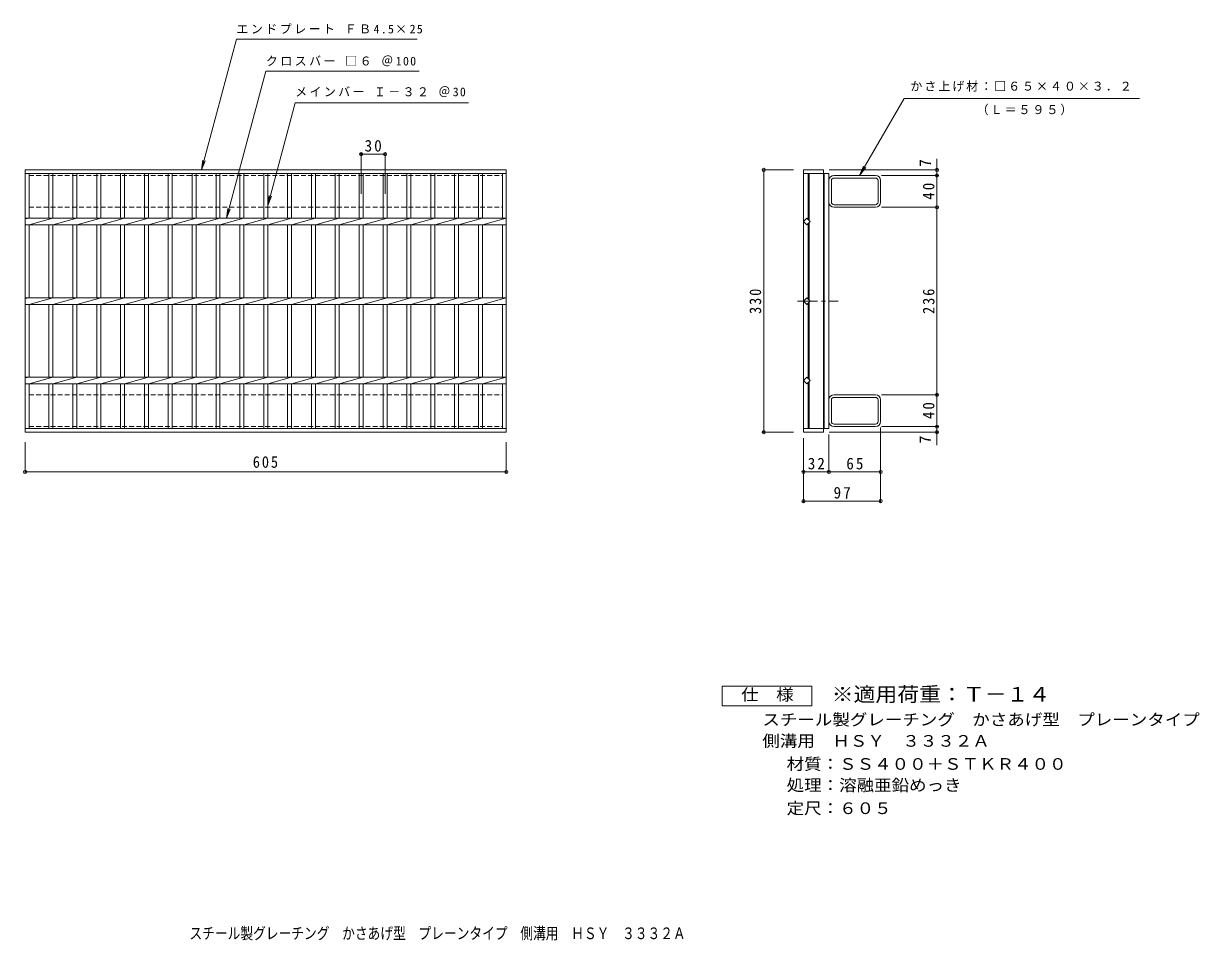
# Model space of a CAD drawing. Units: millimetres, scale not verified. Extents: x -636 to 842, y -678 to 475.
import ezdxf
from ezdxf.enums import TextEntityAlignment as Align

# ---------------------------------------------------------------- set-up
doc = ezdxf.new("R2010")
doc.units = ezdxf.units.MM
doc.header["$LTSCALE"] = 5
doc.header["$PDMODE"] = 32
doc.header["$PDSIZE"] = 4
doc.linetypes.add('CHAIN1', pattern=[8, 5, -1, 1, -1])
doc.linetypes.add('DASHED1', pattern=[1.8, 1.2, -0.6])
for name, color, linetype, lineweight in [('A-1_ピット', 2, 'Continuous', 9), ('A-2_蓋', 3, 'Continuous', 9), ('A-4_寸法', 7, 'Continuous', 9), ('F-4_F-4ﾚｲﾔ', 2, 'Continuous', 9)]:
    doc.layers.add(name, color=color, linetype=linetype, lineweight=lineweight)
doc.layers.add('F-5_F-5ﾚｲﾔ', color=3, linetype='Continuous')
doc.styles.add('ＭＳ ゴシック', font='')
doc.styles.get('ＭＳ ゴシック').set_extended_font_data('MS Gothic')

msp = doc.modelspace()

# ---------------------------------------------------------------- linework, layer by layer
at = {"layer": 'A-1_ピット', "linetype": 'DASHED1'}
for p, q in [((-628.988, 244.131), (-628.988, 284.131)), ((-628.988, 244.131), (-33.988, 244.131)), ((-628.988, 8.131), (-628.988, -31.869)), ((-628.988, 8.131), (-33.988, 8.131))]:
    msp.add_line(p, q, dxfattribs=at)
at = {"layer": 'A-1_ピット'}
for p, q in [((435.194, 284.131), (382.995, 284.131)), ((435.194, 280.931), (382.995, 280.931)), ((376.595, 250.531), (376.595, 277.731)), ((379.795, 250.531), (379.795, 277.731)), ((438.395, 250.531), (438.395, 277.731)), ((441.594, 250.531), (441.594, 277.731)), ((382.995, 247.331), (435.194, 247.331)), ((435.194, 244.131), (382.995, 244.131)), ((376.595, 1.731), (376.595, -25.469)), ((379.795, 1.731), (379.795, -25.469)), ((435.194, 8.131), (382.995, 8.131)), ((382.995, 4.931), (435.194, 4.931)), ((438.395, 1.731), (438.395, -25.469)), ((441.594, 1.731), (441.594, -25.469)), ((435.194, -28.669), (382.995, -28.669)), ((435.194, -31.869), (382.995, -31.869))]:
    msp.add_line(p, q, dxfattribs=at)
at = {"layer": 'A-1_ピット', "linetype": 'DASHED1'}
for points in [[(-628.988, 284.131), (-33.988, 284.131), (-33.988, 244.131)], [(-628.988, -31.869), (-33.988, -31.869), (-33.988, 8.131)]]:
    msp.add_lwpolyline(points, dxfattribs=at)
at = {"layer": 'A-1_ピット'}
for centre, radius, start, end in [((382.995, 277.731), 6.4, 90, 180), ((382.995, 277.731), 3.2, 90, 180), ((435.194, 277.731), 6.4, 0, 90), ((435.194, 277.731), 3.2, 0, 90), ((382.995, 250.531), 6.4, 180, 270), ((382.995, 250.531), 3.2, 180, 270), ((435.194, 250.531), 6.4, 270, 0), ((435.194, 250.531), 3.2, 270, 0), ((382.995, 1.731), 6.4, 90, 180), ((382.995, 1.731), 3.2, 90, 180), ((435.194, 1.731), 6.4, 0, 90), ((435.194, 1.731), 3.2, 0, 90), ((382.995, -25.469), 6.4, 180, 270), ((382.995, -25.469), 3.2, 180, 270), ((435.194, -25.469), 3.2, 270, 0), ((435.194, -25.469), 6.4, 270, 0)]:
    msp.add_arc(centre, radius, start, end, dxfattribs=at)
at = {"layer": 'A-2_蓋'}
for p, q in [((-633.988, 291.131), (-28.988, 291.131)), ((-633.988, -38.869), (-633.988, 291.131)), ((-633.988, 286.632), (-28.988, 286.632)), ((-628.988, 230.371), (-628.988, 286.632)), ((-603.987, 286.632), (-603.987, 230.371)), ((-598.988, 286.632), (-598.988, 230.371)), ((-573.988, 286.632), (-573.988, 230.371)), ((-568.987, 286.632), (-568.987, 230.371)), ((-543.988, 286.632), (-543.988, 230.371)), ((-538.988, 286.632), (-538.988, 230.371)), ((-513.987, 286.632), (-513.987, 230.371)), ((-508.988, 286.632), (-508.988, 230.371)), ((-483.988, 286.632), (-483.988, 230.371)), ((-478.987, 286.632), (-478.987, 230.371)), ((-453.987, 286.632), (-453.987, 230.371)), ((-448.988, 286.632), (-448.988, 230.371)), ((-423.988, 286.632), (-423.988, 230.371)), ((-418.988, 286.632), (-418.988, 230.371)), ((-393.988, 286.632), (-393.988, 230.371)), ((-388.988, 286.632), (-388.988, 230.371)), ((-363.988, 286.632), (-363.988, 230.371)), ((-358.988, 286.632), (-358.988, 230.371)), ((-333.988, 286.632), (-333.988, 230.371)), ((-328.988, 286.632), (-328.988, 230.371)), ((-303.988, 286.632), (-303.988, 230.371)), ((-298.987, 286.632), (-298.987, 230.371)), ((-273.988, 286.632), (-273.988, 230.371)), ((-268.988, 286.632), (-268.988, 230.371)), ((-243.988, 286.632), (-243.988, 230.371)), ((-238.988, 286.632), (-238.988, 230.371)), ((-213.987, 286.632), (-213.987, 230.371)), ((-208.988, 286.632), (-208.988, 230.371)), ((-183.987, 286.632), (-183.987, 230.371)), ((-178.988, 286.632), (-178.988, 230.371)), ((-153.988, 286.632), (-153.988, 230.371)), ((-148.988, 286.632), (-148.988, 230.371)), ((-123.988, 286.632), (-123.988, 230.371)), ((-118.988, 286.632), (-118.988, 230.371)), ((-93.987, 286.632), (-93.987, 230.371)), ((-88.988, 286.632), (-88.988, 230.371)), ((-63.988, 286.632), (-63.988, 230.371)), ((-58.988, 286.632), (-58.988, 230.371)), ((-33.988, 286.632), (-33.988, 230.371)), ((-28.988, 291.131), (-28.988, -38.869)), ((344.595, 291.131), (369.595, 291.131)), ((344.595, 291.131), (344.595, -38.869)), ((344.595, 286.631), (376.595, 286.631)), ((350.595, 286.631), (350.595, 228.617)), ((351.595, 286.631), (351.595, 227.617)), ((369.595, 291.131), (369.595, -38.869)), ((370.595, 286.631), (370.595, -34.369)), ((376.595, 286.631), (376.595, -34.369)), ((-633.988, 230.371), (-28.988, 230.371)), ((-628.988, 230.371), (-633.988, 229.372)), ((-633.988, 221.892), (-28.988, 221.892)), ((-598.988, 230.371), (-628.988, 221.892)), ((-628.988, 130.372), (-628.988, 221.892)), ((-603.987, 221.892), (-603.987, 130.372)), ((-568.987, 230.371), (-598.988, 221.892)), ((-598.988, 221.892), (-598.988, 130.372)), ((-573.988, 221.892), (-573.988, 130.372)), ((-538.988, 230.371), (-568.987, 221.892)), ((-568.987, 221.892), (-568.987, 130.372)), ((-543.988, 221.892), (-543.988, 130.372)), ((-508.988, 230.371), (-538.988, 221.892)), ((-538.988, 221.892), (-538.988, 130.372)), ((-513.987, 221.892), (-513.987, 130.372)), ((-478.987, 230.371), (-508.988, 221.892)), ((-508.988, 221.892), (-508.988, 130.372)), ((-483.988, 221.892), (-483.988, 130.372)), ((-448.988, 230.371), (-478.987, 221.892)), ((-478.987, 221.892), (-478.987, 130.372)), ((-453.987, 221.892), (-453.987, 130.372)), ((-418.988, 230.371), (-448.988, 221.892)), ((-448.988, 221.892), (-448.988, 130.372)), ((-423.988, 221.892), (-423.988, 130.372)), ((-388.988, 230.371), (-418.988, 221.892)), ((-418.988, 221.892), (-418.988, 130.372)), ((-393.988, 221.892), (-393.988, 130.372)), ((-358.988, 230.371), (-388.988, 221.892)), ((-388.988, 221.892), (-388.988, 130.372)), ((-363.988, 221.892), (-363.988, 130.372)), ((-328.988, 230.371), (-358.988, 221.892)), ((-358.988, 221.892), (-358.988, 130.372)), ((-333.988, 221.892), (-333.988, 130.372)), ((-298.987, 230.371), (-328.988, 221.892)), ((-328.988, 221.892), (-328.988, 130.372)), ((-303.988, 221.892), (-303.988, 130.372)), ((-268.988, 230.371), (-298.987, 221.892)), ((-298.987, 221.892), (-298.987, 130.372)), ((-273.988, 221.892), (-273.988, 130.372)), ((-238.988, 230.371), (-268.988, 221.892)), ((-268.988, 221.892), (-268.988, 130.372)), ((-243.988, 221.892), (-243.988, 130.372)), ((-208.988, 230.371), (-238.988, 221.892)), ((-238.988, 221.892), (-238.988, 130.372)), ((-213.987, 221.892), (-213.987, 130.372)), ((-178.988, 230.371), (-208.988, 221.892)), ((-208.988, 221.892), (-208.988, 130.372)), ((-183.987, 221.892), (-183.987, 130.372)), ((-148.987, 230.371), (-178.988, 221.892)), ((-178.988, 221.892), (-178.988, 130.372)), ((-153.988, 221.892), (-153.988, 130.372)), ((-118.988, 230.371), (-148.988, 221.892)), ((-148.988, 221.892), (-148.988, 130.372)), ((-123.988, 221.892), (-123.988, 130.372)), ((-88.988, 230.371), (-118.988, 221.892)), ((-118.988, 221.892), (-118.988, 130.372)), ((-93.987, 221.892), (-93.987, 130.372)), ((-58.988, 230.371), (-88.988, 221.892)), ((-88.988, 221.892), (-88.988, 130.372)), ((-63.988, 221.892), (-63.988, 130.372)), ((-28.988, 230.371), (-58.988, 221.892)), ((-58.988, 221.892), (-58.988, 130.372)), ((-33.988, 221.892), (-33.988, 130.372)), ((350.595, 223.647), (350.595, 128.617)), ((351.595, 224.646), (351.595, 127.617)), ((-633.988, 130.372), (-28.988, 130.372)), ((-628.988, 130.372), (-633.988, 129.371)), ((-633.988, 121.891), (-28.988, 121.891)), ((-598.988, 130.372), (-628.988, 121.891)), ((-628.988, 30.371), (-628.988, 121.891)), ((-603.987, 121.891), (-603.987, 30.371)), ((-568.987, 130.372), (-598.988, 121.891)), ((-598.988, 121.891), (-598.988, 30.371)), ((-573.988, 121.891), (-573.988, 30.371)), ((-538.988, 130.372), (-568.987, 121.891)), ((-568.987, 121.891), (-568.987, 30.371)), ((-543.988, 121.891), (-543.988, 30.371)), ((-508.988, 130.372), (-538.988, 121.891)), ((-538.988, 121.891), (-538.988, 30.371)), ((-513.987, 121.891), (-513.987, 30.371)), ((-478.987, 130.372), (-508.988, 121.891)), ((-508.988, 121.891), (-508.988, 30.371)), ((-483.988, 121.891), (-483.988, 30.371)), ((-448.988, 130.372), (-478.987, 121.891)), ((-478.987, 121.891), (-478.987, 30.371)), ((-453.987, 121.891), (-453.987, 30.371)), ((-418.988, 130.372), (-448.988, 121.891)), ((-448.988, 121.891), (-448.988, 30.371)), ((-423.988, 121.891), (-423.988, 30.371)), ((-388.988, 130.372), (-418.988, 121.891)), ((-418.988, 121.891), (-418.988, 30.371)), ((-393.988, 121.891), (-393.988, 30.371)), ((-358.988, 130.372), (-388.988, 121.891)), ((-388.988, 121.891), (-388.988, 30.371)), ((-363.988, 121.891), (-363.988, 30.371)), ((-328.988, 130.372), (-358.988, 121.891)), ((-358.988, 121.891), (-358.988, 30.371)), ((-333.988, 121.891), (-333.988, 30.371)), ((-298.987, 130.372), (-328.988, 121.891)), ((-328.988, 121.891), (-328.988, 30.371)), ((-303.988, 121.891), (-303.988, 30.371)), ((-268.988, 130.372), (-298.987, 121.891)), ((-298.987, 121.891), (-298.987, 30.371)), ((-273.988, 121.891), (-273.988, 30.371)), ((-238.988, 130.372), (-268.988, 121.891)), ((-268.988, 121.891), (-268.988, 30.371)), ((-243.988, 121.891), (-243.988, 30.371)), ((-208.988, 130.372), (-238.988, 121.891)), ((-238.988, 121.891), (-238.988, 30.371)), ((-213.987, 121.891), (-213.987, 30.371)), ((-178.988, 130.372), (-208.988, 121.891)), ((-208.988, 121.891), (-208.988, 30.371)), ((-183.987, 121.891), (-183.987, 30.371)), ((-148.987, 130.372), (-178.988, 121.891)), ((-178.988, 121.891), (-178.988, 30.371)), ((-153.988, 121.891), (-153.988, 30.371)), ((-118.988, 130.372), (-148.988, 121.891)), ((-148.988, 121.891), (-148.988, 30.371)), ((-123.988, 121.891), (-123.988, 30.371)), ((-88.988, 130.372), (-118.988, 121.891)), ((-118.988, 121.891), (-118.988, 30.371)), ((-93.987, 121.891), (-93.987, 30.371)), ((-58.988, 130.372), (-88.988, 121.891)), ((-88.988, 121.891), (-88.988, 30.371)), ((-63.988, 121.891), (-63.988, 30.371)), ((-28.988, 130.372), (-58.988, 121.891)), ((-58.988, 121.891), (-58.988, 30.371)), ((-33.988, 121.891), (-33.988, 30.371)), ((350.595, 28.617), (350.595, 123.647)), ((351.595, 27.617), (351.595, 124.646)), ((-633.988, 30.371), (-28.988, 30.371)), ((-628.988, 30.371), (-633.988, 29.371)), ((-598.988, 30.371), (-628.988, 21.891)), ((-568.987, 30.371), (-598.988, 21.891)), ((-538.988, 30.371), (-568.987, 21.891)), ((-508.988, 30.371), (-538.988, 21.891)), ((-478.987, 30.371), (-508.988, 21.891)), ((-448.988, 30.371), (-478.987, 21.891)), ((-418.988, 30.371), (-448.988, 21.891)), ((-388.988, 30.371), (-418.988, 21.891)), ((-358.988, 30.371), (-388.988, 21.891)), ((-328.988, 30.371), (-358.988, 21.891)), ((-298.987, 30.371), (-328.988, 21.891)), ((-268.988, 30.371), (-298.987, 21.891)), ((-238.988, 30.371), (-268.988, 21.891)), ((-208.988, 30.371), (-238.988, 21.891)), ((-178.988, 30.371), (-208.988, 21.891)), ((-148.987, 30.371), (-178.988, 21.891)), ((-118.988, 30.371), (-148.988, 21.891)), ((-88.988, 30.371), (-118.988, 21.891)), ((-58.988, 30.371), (-88.988, 21.891)), ((-28.988, 30.371), (-58.988, 21.891)), ((-633.988, 21.891), (-28.988, 21.891)), ((-628.988, -34.369), (-628.988, 21.891)), ((-603.987, 21.891), (-603.987, -34.369)), ((-598.988, 21.891), (-598.988, -34.369)), ((-573.988, 21.891), (-573.988, -34.369)), ((-568.987, 21.891), (-568.987, -34.369)), ((-543.988, 21.891), (-543.988, -34.369)), ((-538.988, 21.891), (-538.988, -34.369)), ((-513.987, 21.891), (-513.987, -34.369)), ((-508.988, 21.891), (-508.988, -34.369)), ((-483.988, 21.891), (-483.988, -34.369)), ((-478.987, 21.891), (-478.987, -34.369)), ((-453.987, 21.891), (-453.987, -34.369)), ((-448.988, 21.891), (-448.988, -34.369)), ((-423.988, 21.891), (-423.988, -34.369)), ((-418.988, 21.891), (-418.988, -34.369)), ((-393.988, 21.891), (-393.988, -34.369)), ((-388.988, 21.891), (-388.988, -34.369)), ((-363.988, 21.891), (-363.988, -34.369)), ((-358.988, 21.891), (-358.988, -34.369)), ((-333.988, 21.891), (-333.988, -34.369)), ((-328.988, 21.891), (-328.988, -34.369)), ((-303.988, 21.891), (-303.988, -34.369)), ((-298.987, 21.891), (-298.987, -34.369)), ((-273.988, 21.891), (-273.988, -34.369)), ((-268.988, 21.891), (-268.988, -34.369)), ((-243.988, 21.891), (-243.988, -34.369)), ((-238.988, 21.891), (-238.988, -34.369)), ((-213.987, 21.891), (-213.987, -34.369)), ((-208.988, 21.891), (-208.988, -34.369)), ((-183.987, 21.891), (-183.987, -34.369)), ((-178.988, 21.891), (-178.988, -34.369)), ((-153.988, 21.891), (-153.988, -34.369)), ((-148.988, 21.891), (-148.988, -34.369)), ((-123.988, 21.891), (-123.988, -34.369)), ((-118.988, 21.891), (-118.988, -34.369)), ((-93.987, 21.891), (-93.987, -34.369)), ((-88.988, 21.891), (-88.988, -34.369)), ((-63.988, 21.891), (-63.988, -34.369)), ((-58.988, 21.891), (-58.988, -34.369)), ((-33.988, 21.891), (-33.988, -34.369)), ((350.595, -34.369), (350.595, 23.647)), ((351.595, -34.369), (351.595, 24.647)), ((-28.988, -34.369), (-633.988, -34.369)), ((-28.988, -38.869), (-633.988, -38.869)), ((344.595, -34.369), (376.595, -34.369)), ((344.595, -38.869), (369.595, -38.869))]:
    msp.add_line(p, q, dxfattribs=at)
at = {"layer": 'A-2_蓋', "linetype": 'CHAIN1'}
msp.add_line((337.113, 126.131), (388.203, 126.131), dxfattribs=at)
at = {"layer": 'A-2_蓋'}
for points in [[(353.08, 226.132), (348.837, 221.889), (344.595, 226.132), (348.837, 230.374)], [(353.08, 126.132), (348.837, 130.374), (344.595, 126.132), (348.837, 121.889)], [(353.08, 26.132), (348.837, 30.374), (344.595, 26.132), (348.837, 21.889)]]:
    msp.add_lwpolyline(points, close=True, dxfattribs=at)
at = {"layer": 'A-4_寸法'}
for p, q in [((-380.953, 230.371), (-331.345, 415.511)), ((-331.345, 415.511), (-138.668, 415.511)), ((-328.988, 246.341), (-294.377, 375.511)), ((-294.377, 375.511), (-76.675, 375.511)), ((-211.488, 261.043), (-211.488, 312.475)), ((-211.488, 310.975), (-181.488, 310.975)), ((-181.488, 261.043), (-181.488, 312.475)), ((-412.358, 291.131), (-410.727, 303.524)), ((-412.358, 291.131), (-407.575, 302.68)), ((512.454, 284.131), (512.454, 305.033)), ((332.095, 291.131), (293.095, 291.131)), ((294.595, -38.869), (294.595, 291.131)), ((377.095, 291.131), (513.954, 291.131)), ((415.194, 284.131), (419.978, 295.68)), ((415.194, 284.131), (422.804, 294.048)), ((442.694, 284.131), (513.954, 284.131)), ((512.454, 244.131), (512.454, 284.131)), ((-328.988, 246.341), (-327.356, 258.734)), ((-328.988, 246.341), (-324.204, 257.89)), ((-380.953, 230.371), (-379.321, 242.765)), ((-380.953, 230.371), (-376.169, 241.92)), ((442.694, 244.131), (513.954, 244.131)), ((512.454, 8.131), (512.454, 244.131)), ((442.694, 8.131), (513.954, 8.131)), ((512.454, -31.869), (512.454, 8.131)), ((332.095, -38.869), (293.095, -38.869)), ((376.595, -41.869), (376.595, -90.369)), ((377.095, -38.869), (513.954, -38.869)), ((441.594, -32.969), (441.594, -127.036)), ((442.694, -31.869), (513.954, -31.869)), ((512.454, -55.019), (512.454, -31.869)), ((-633.988, -51.369), (-633.988, -90.369)), ((-28.988, -51.369), (-28.988, -90.369)), ((344.595, -46.369), (344.595, -127.036)), ((-633.988, -88.869), (-28.988, -88.869)), ((344.595, -88.869), (376.595, -88.869)), ((376.595, -88.869), (441.594, -88.869)), ((441.594, -96.369), (441.594, -90.369)), ((344.595, -125.536), (441.594, -125.536))]:
    msp.add_line(p, q, dxfattribs=at)
for points in [[(-412.358, 291.131), (-368.313, 455.511), (-140.907, 455.511)], [(415.194, 284.131), (471.197, 381.131), (766.999, 381.131)]]:
    msp.add_lwpolyline(points, dxfattribs=at)
for p in [(-211.488, 310.975), (-181.488, 310.975), (294.595, 291.131), (512.454, 291.131), (512.454, 284.131), (512.454, 244.131), (512.454, 8.131), (294.595, -38.869), (512.454, -31.869), (512.454, -38.869), (-633.988, -88.869), (-28.988, -88.869), (344.595, -88.869), (376.595, -88.869), (441.594, -88.869), (344.595, -125.536), (441.594, -125.536)]:
    msp.add_point(p, dxfattribs=at)
at = {"layer": 'F-4_F-4ﾚｲﾔ'}
msp.add_lwpolyline([(242.527, -383.242), (242.527, -358.242), (355.027, -358.242), (355.027, -383.242)], close=True, dxfattribs=at)

# ---------------------------------------------------------------- texts
at = {"layer": 'A-4_寸法', "color": 2, "style": 'ＭＳ ゴシック'}
for p in [(509.454, 294.746), (509.454, -53.186)]:
    msp.add_text('7', height=14.66, rotation=90, dxfattribs=at).set_placement(p, align=Align.BOTTOM_LEFT)
at = {"layer": 'A-4_寸法', "char_height": 11, "attachment_point": 7, "style": 'ＭＳ ゴシック'}
for s, insert in [('\\T1.21;エンドプレート\\~ＦＢ4.5×25', (-368.313, 462.224)), ('\\T1.21;クロスバー\\~□６\\~＠100', (-331.345, 421.5)), ('\\T1.17;かさ上げ材：□６５×４０×３．２', (479.067, 389.661)), ('\\T1.2;メインバー\\~Ｉ－３２\\~＠30', (-294.377, 382.747)), ('\\T1.17;（Ｌ＝５９５）', (562.308, 359.858))]:
    msp.add_mtext(s, dxfattribs=dict(at, insert=insert))
at = {"layer": 'A-4_寸法', "color": 2, "char_height": 14.66, "attachment_point": 7, "style": 'ＭＳ ゴシック'}
for s, insert in [('\\T1.27;\\W0.95;30', (-207.113, 313.975)), ('\\T1.27;\\W0.9;605', (-347.738, -83.869)), ('\\T1.27;\\W0.95;32', (349.97, -85.869)), ('\\T1.27;\\W0.95;65', (398.469, -85.869)), ('\\T1.27;\\W0.95;97', (382.47, -122.536))]:
    msp.add_mtext(s, dxfattribs=dict(at, insert=insert))
at = {"layer": 'A-4_寸法', "color": 2, "char_height": 14.66, "attachment_point": 7, "rotation": 90, "style": 'ＭＳ ゴシック'}
for s, insert in [('\\T1.27;\\W0.95;40', (509.454, 253.506)), ('\\T1.27;\\W0.9;330', (291.595, 109.881)), ('\\T1.27;\\W0.9;236', (509.454, 109.881)), ('\\T1.27;\\W0.95;40', (509.454, -22.494))]:
    msp.add_mtext(s, dxfattribs=dict(at, insert=insert))
at = {"layer": 'F-4_F-4ﾚｲﾔ', "style": 'ＭＳ ゴシック'}
for s, width, p in [('仕\u3000様', 1.1, (266.277, -380.742)), ('スチール製グレーチング\u3000かさあげ型\u3000プレーンタイプ', 1.1, (292.941, -412.203)), ('側溝用\u3000ＨＳＹ\u3000３３３２Ａ', 1.1, (292.941, -438.991)), ('材質：ＳＳ４００＋ＳＴＫＲ４００', 1.1, (323.428, -468.007)), ('処理：溶融亜鉛めっき', 1.1, (323.428, -494.702)), ('定尺：６０５', 1.1, (323.428, -523.718)), ('スチール製グレーチング\u3000かさあげ型\u3000プレーンタイプ\u3000側溝用\u3000ＨＳＹ\u3000３３３２Ａ', 0.8, (-427.33, -681.102))]:
    msp.add_text(s, height=14.66, dxfattribs=dict(at, width=width)).set_placement(p, align=Align.BOTTOM_LEFT)
at = {"layer": 'F-5_F-5ﾚｲﾔ', "style": 'ＭＳ ゴシック', "width": 1.1}
msp.add_text('※適用荷重：Ｔ－１４', height=18.33, dxfattribs=at).set_placement((380.027, -383.242), align=Align.BOTTOM_LEFT)

doc.saveas('drawing.dxf')
